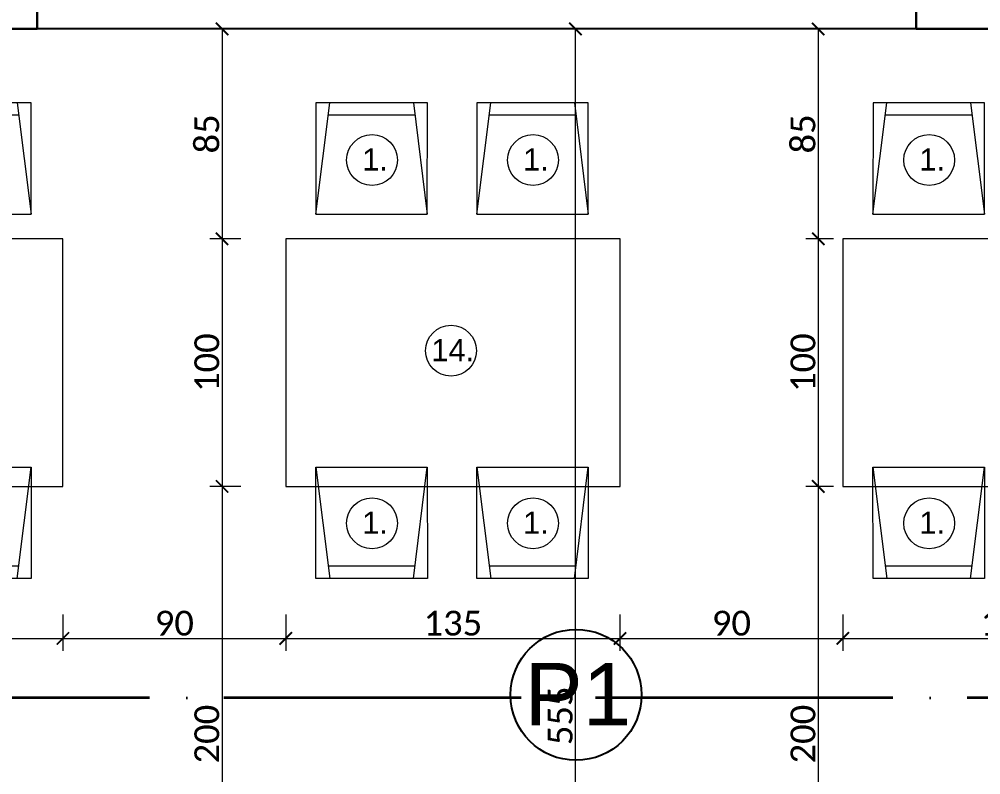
# Model space of a CAD drawing. Header units: centimetres. Extents: x -26724 to 60145, y -23645 to 6771.
# Drawn here: x -18747.3 to -18359, y -976.6 to -671.3 of the extents above; entities that cross this region are included whole.
import ezdxf

# ---------------------------------------------------------------- set-up
doc = ezdxf.new("R2010")
doc.units = ezdxf.units.CM
doc.linetypes.add('ACAD_ISO04W100', pattern=[30, 24, -3, 0, -3])
doc.linetypes.add('AUSGEZOGEN', pattern=[0])
for name, color, linetype, lineweight in [('4.KOTE', 88, 'Continuous', 15), ('namestaj', 8, 'Continuous', 9), ('namjestaj', 150, 'Continuous', 5), ('zid', 7, 'Continuous', 40)]:
    doc.layers.add(name, color=color, linetype=linetype, lineweight=lineweight)
doc.layers.add('IZGLED 2', color=253, linetype='Continuous', lineweight=9, true_color=0x828282)
doc.layers.add('pozicije', color=7, linetype='Continuous')
doc.styles.add('0.12', font='arial.ttf', dxfattribs={"height": 0.12})
doc.styles.add('0.15', font='arial.ttf', dxfattribs={"height": 0.15})
doc.styles.get("Standard").update_dxf_attribs({"font": 'calibri.ttf'})
doc.dimstyles.new('ja 1 50', dxfattribs={"dimtxt": 10, "dimasz": 5, "dimexe": 5, "dimexo": 5, "dimgap": 1, "dimtad": 1, "dimdec": 0, "dimtxsty": 'Standard', "dimblk": 'ARCHTICK', "dimcen": 2.5, "dimclrd": 256, "dimclrt": 7, "dimadec": 0, "dimazin": 0, "dimtfac": 1, "dimtdec": 0, "dimtix": 1, "dimtmove": 1, "dimatfit": 3, "dimldrblk": 'ARCHTICK', "dimfxl": 10, "dimfxlon": 1, "dimlwd": 0, "dimlwe": 9, "dimarcsym": 0})

# ---------------------------------------------------------------- blocks, each defined once
blk = doc.blocks.new('gtttt')
at = {"layer": 'namjestaj', "linetype": 'AUSGEZOGEN', "transparency": 33554687}
for p, q in [((2077.43, 2784.08, 13.5), (2083.07, 2829.08, 13.5)), ((2077.45, 2829.08, 13.5), (2077.43, 2784.08, 13.5)), ((2122.45, 2829.06, 13.5), (2077.45, 2829.08, 13.5)), ((2077.45, 2829.08, 13.5), (2077.45, 2829.08, 13.5)), ((2116.82, 2829.07, 13.5), (2122.43, 2784.06, 13.5)), ((2122.43, 2784.06, 13.5), (2122.45, 2829.06, 13.5)), ((2142.43, 2784.08, 13.5), (2148.07, 2829.08, 13.5)), ((2142.45, 2829.08, 13.5), (2142.43, 2784.08, 13.5)), ((2187.45, 2829.06, 13.5), (2142.45, 2829.08, 13.5)), ((2142.45, 2829.08, 13.5), (2142.45, 2829.08, 13.5)), ((2181.82, 2829.07, 13.5), (2187.43, 2784.06, 13.5)), ((2187.43, 2784.06, 13.5), (2187.45, 2829.06, 13.5)), ((2117.45, 2824.07, 13.5), (2082.45, 2824.08, 13.5)), ((2182.45, 2824.07, 13.5), (2147.45, 2824.08, 13.5)), ((2077.43, 2784.08, 13.5), (2122.43, 2784.06, 13.5)), ((2142.43, 2784.08, 13.5), (2187.43, 2784.06, 13.5)), ((2077.43, 2681.84, 13.5), (2122.43, 2681.86, 13.5)), ((2077.43, 2681.84, 13.5), (2083.07, 2636.84, 13.5)), ((2077.45, 2636.84, 13.5), (2077.43, 2681.84, 13.5)), ((2116.82, 2636.86, 13.5), (2122.43, 2681.86, 13.5)), ((2122.43, 2681.86, 13.5), (2122.45, 2636.86, 13.5)), ((2142.43, 2681.84, 13.5), (2187.43, 2681.86, 13.5)), ((2142.43, 2681.84, 13.5), (2148.07, 2636.84, 13.5)), ((2142.45, 2636.84, 13.5), (2142.43, 2681.84, 13.5)), ((2181.82, 2636.86, 13.5), (2187.43, 2681.86, 13.5)), ((2187.43, 2681.86, 13.5), (2187.45, 2636.86, 13.5)), ((2117.45, 2641.86, 13.5), (2082.45, 2641.84, 13.5)), ((2182.45, 2641.86, 13.5), (2147.45, 2641.84, 13.5)), ((2122.45, 2636.86, 13.5), (2077.45, 2636.84, 13.5)), ((2077.45, 2636.84, 13.5), (2077.45, 2636.84, 13.5)), ((2187.45, 2636.86, 13.5), (2142.45, 2636.84, 13.5)), ((2142.45, 2636.84, 13.5), (2142.45, 2636.84, 13.5))]:
    blk.add_line(p, q, dxfattribs=at)
at = {"layer": 'namjestaj', "elevation": 13.5}
blk.add_lwpolyline([(2200.26, 2674.08), (2200.26, 2774.08), (2065.26, 2774.08), (2065.26, 2674.08), (2200.26, 2674.08)], dxfattribs=at)
blk = doc.blocks.new('hzzzhhh')
at = {"layer": 'namjestaj', "linetype": 'AUSGEZOGEN', "transparency": 33554687}
for p, q in [((1852.43, 2784.08, 13.5), (1858.07, 2829.08, 13.5)), ((1852.45, 2829.08, 13.5), (1852.43, 2784.08, 13.5)), ((1897.45, 2829.06, 13.5), (1852.45, 2829.08, 13.5)), ((1852.45, 2829.08, 13.5), (1852.45, 2829.08, 13.5)), ((1891.82, 2829.07, 13.5), (1897.43, 2784.06, 13.5)), ((1897.43, 2784.06, 13.5), (1897.45, 2829.06, 13.5)), ((1917.43, 2784.08, 13.5), (1923.07, 2829.08, 13.5)), ((1917.45, 2829.08, 13.5), (1917.43, 2784.08, 13.5)), ((1962.45, 2829.06, 13.5), (1917.45, 2829.08, 13.5)), ((1917.45, 2829.08, 13.5), (1917.45, 2829.08, 13.5)), ((1956.82, 2829.07, 13.5), (1962.43, 2784.06, 13.5)), ((1962.43, 2784.06, 13.5), (1962.45, 2829.06, 13.5)), ((1892.45, 2824.07, 13.5), (1857.45, 2824.08, 13.5)), ((1957.45, 2824.07, 13.5), (1922.45, 2824.08, 13.5)), ((1852.43, 2784.08, 13.5), (1897.43, 2784.06, 13.5)), ((1917.43, 2784.08, 13.5), (1962.43, 2784.06, 13.5)), ((1852.43, 2681.84, 13.5), (1897.43, 2681.86, 13.5)), ((1852.43, 2681.84, 13.5), (1858.07, 2636.84, 13.5)), ((1852.45, 2636.84, 13.5), (1852.43, 2681.84, 13.5)), ((1891.82, 2636.86, 13.5), (1897.43, 2681.86, 13.5)), ((1897.43, 2681.86, 13.5), (1897.45, 2636.86, 13.5)), ((1917.43, 2681.84, 13.5), (1962.43, 2681.86, 13.5)), ((1917.43, 2681.84, 13.5), (1923.07, 2636.84, 13.5)), ((1917.45, 2636.84, 13.5), (1917.43, 2681.84, 13.5)), ((1956.82, 2636.86, 13.5), (1962.43, 2681.86, 13.5)), ((1962.43, 2681.86, 13.5), (1962.45, 2636.86, 13.5)), ((1892.45, 2641.86, 13.5), (1857.45, 2641.84, 13.5)), ((1957.45, 2641.86, 13.5), (1922.45, 2641.84, 13.5)), ((1897.45, 2636.86, 13.5), (1852.45, 2636.84, 13.5)), ((1852.45, 2636.84, 13.5), (1852.45, 2636.84, 13.5)), ((1962.45, 2636.86, 13.5), (1917.45, 2636.84, 13.5)), ((1917.45, 2636.84, 13.5), (1917.45, 2636.84, 13.5))]:
    blk.add_line(p, q, dxfattribs=at)
at = {"layer": 'namjestaj', "elevation": 13.5}
blk.add_lwpolyline([(1975.26, 2674.08), (1975.26, 2774.08), (1840.26, 2774.08), (1840.26, 2674.08), (1975.26, 2674.08)], dxfattribs=at)
blk = doc.blocks.new('_ArchTick')
at = {"color": 0, "linetype": 'ByBlock', "const_width": 0.15}
blk.add_lwpolyline([(-0.5, -0.5), (0.5, 0.5)], dxfattribs=at)
blk = doc.blocks.new('*D2454')
at = {"layer": '4.KOTE', "color": 0, "lineweight": 9, "transparency": 16777216}
for p, q in [((-18864.67, -911.8), (-18864.67, -926.5)), ((-18729.67, -911.8), (-18729.67, -926.5))]:
    blk.add_line(p, q, dxfattribs=at)
at = {"layer": '4.KOTE', "lineweight": 0, "transparency": 16777216}
blk.add_line((-18864.67, -921.5), (-18729.67, -921.5), dxfattribs=at)
at = {"layer": 'Defpoints', "color": 0, "transparency": 16777216}
for p in [(-18864.67, -860.07, 13.5), (-18729.67, -860.07, 13.5), (-18729.67, -921.5)]:
    blk.add_point(p, dxfattribs=at)
at = {"layer": '4.KOTE', "lineweight": 0, "transparency": 16777216, "xscale": 5, "yscale": 5, "zscale": 5, "rotation": 180}
blk.add_blockref('_ArchTick', (-18864.67, -921.5), dxfattribs=at)
at = {"layer": '4.KOTE', "lineweight": 0, "transparency": 16777216, "xscale": 5, "yscale": 5, "zscale": 5}
blk.add_blockref('_ArchTick', (-18729.67, -921.5), dxfattribs=at)
at = {"layer": '4.KOTE', "color": 7, "transparency": 16777216, "insert": (-18797.17, -915.37), "char_height": 10, "attachment_point": 5}
blk.add_mtext('135', dxfattribs=at)
blk = doc.blocks.new('*D2455')
at = {"layer": '4.KOTE', "color": 0, "lineweight": 9, "transparency": 16777216}
for p, q in [((-18729.67, -911.8), (-18729.67, -926.5)), ((-18639.67, -911.8), (-18639.67, -926.5))]:
    blk.add_line(p, q, dxfattribs=at)
at = {"layer": '4.KOTE', "lineweight": 0, "transparency": 16777216}
blk.add_line((-18729.67, -921.5), (-18639.67, -921.5), dxfattribs=at)
at = {"layer": 'Defpoints', "color": 0, "transparency": 16777216}
for p in [(-18729.67, -860.07, 13.5), (-18639.67, -860.07, 13.5), (-18639.67, -921.5)]:
    blk.add_point(p, dxfattribs=at)
at = {"layer": '4.KOTE', "lineweight": 0, "transparency": 16777216, "xscale": 5, "yscale": 5, "zscale": 5, "rotation": 180}
blk.add_blockref('_ArchTick', (-18729.67, -921.5), dxfattribs=at)
at = {"layer": '4.KOTE', "lineweight": 0, "transparency": 16777216, "xscale": 5, "yscale": 5, "zscale": 5}
blk.add_blockref('_ArchTick', (-18639.67, -921.5), dxfattribs=at)
at = {"layer": '4.KOTE', "color": 7, "transparency": 16777216, "insert": (-18684.67, -915.37), "char_height": 10, "attachment_point": 5}
blk.add_mtext('90', dxfattribs=at)
blk = doc.blocks.new('*D2456')
at = {"layer": '4.KOTE', "color": 0, "lineweight": 9, "transparency": 16777216}
for p, q in [((-18639.67, -911.8), (-18639.67, -926.5)), ((-18504.67, -911.8), (-18504.67, -926.5))]:
    blk.add_line(p, q, dxfattribs=at)
at = {"layer": '4.KOTE', "lineweight": 0, "transparency": 16777216}
blk.add_line((-18639.67, -921.5), (-18504.67, -921.5), dxfattribs=at)
at = {"layer": 'Defpoints', "color": 0, "transparency": 16777216}
for p in [(-18639.67, -860.07, 13.5), (-18504.67, -860.07, 13.5), (-18504.67, -921.5)]:
    blk.add_point(p, dxfattribs=at)
at = {"layer": '4.KOTE', "lineweight": 0, "transparency": 16777216, "xscale": 5, "yscale": 5, "zscale": 5, "rotation": 180}
blk.add_blockref('_ArchTick', (-18639.67, -921.5), dxfattribs=at)
at = {"layer": '4.KOTE', "lineweight": 0, "transparency": 16777216, "xscale": 5, "yscale": 5, "zscale": 5}
blk.add_blockref('_ArchTick', (-18504.67, -921.5), dxfattribs=at)
at = {"layer": '4.KOTE', "color": 7, "transparency": 16777216, "insert": (-18572.17, -915.37), "char_height": 10, "attachment_point": 5}
blk.add_mtext('135', dxfattribs=at)
blk = doc.blocks.new('*D2457')
at = {"layer": '4.KOTE', "color": 0, "lineweight": 9, "transparency": 16777216}
for p, q in [((-18504.67, -911.8), (-18504.67, -926.5)), ((-18414.67, -911.8), (-18414.67, -926.5))]:
    blk.add_line(p, q, dxfattribs=at)
at = {"layer": '4.KOTE', "lineweight": 0, "transparency": 16777216}
blk.add_line((-18504.67, -921.5), (-18414.67, -921.5), dxfattribs=at)
at = {"layer": 'Defpoints', "color": 0, "transparency": 16777216}
for p in [(-18504.67, -860.07, 13.5), (-18414.67, -860.07, 13.5), (-18414.67, -921.5)]:
    blk.add_point(p, dxfattribs=at)
at = {"layer": '4.KOTE', "lineweight": 0, "transparency": 16777216, "xscale": 5, "yscale": 5, "zscale": 5, "rotation": 180}
blk.add_blockref('_ArchTick', (-18504.67, -921.5), dxfattribs=at)
at = {"layer": '4.KOTE', "lineweight": 0, "transparency": 16777216, "xscale": 5, "yscale": 5, "zscale": 5}
blk.add_blockref('_ArchTick', (-18414.67, -921.5), dxfattribs=at)
at = {"layer": '4.KOTE', "color": 7, "transparency": 16777216, "insert": (-18459.67, -915.37), "char_height": 10, "attachment_point": 5}
blk.add_mtext('90', dxfattribs=at)
blk = doc.blocks.new('*D2458')
at = {"layer": '4.KOTE', "color": 0, "lineweight": 9, "transparency": 16777216}
for p, q in [((-18414.67, -911.8), (-18414.67, -926.5)), ((-18279.67, -911.8), (-18279.67, -926.5))]:
    blk.add_line(p, q, dxfattribs=at)
at = {"layer": '4.KOTE', "lineweight": 0, "transparency": 16777216}
blk.add_line((-18414.67, -921.5), (-18279.67, -921.5), dxfattribs=at)
at = {"layer": 'Defpoints', "color": 0, "transparency": 16777216}
for p in [(-18414.67, -860.07, 13.5), (-18279.67, -860.07, 13.5), (-18279.67, -921.5)]:
    blk.add_point(p, dxfattribs=at)
at = {"layer": '4.KOTE', "lineweight": 0, "transparency": 16777216, "xscale": 5, "yscale": 5, "zscale": 5, "rotation": 180}
blk.add_blockref('_ArchTick', (-18414.67, -921.5), dxfattribs=at)
at = {"layer": '4.KOTE', "lineweight": 0, "transparency": 16777216, "xscale": 5, "yscale": 5, "zscale": 5}
blk.add_blockref('_ArchTick', (-18279.67, -921.5), dxfattribs=at)
at = {"layer": '4.KOTE', "color": 7, "transparency": 16777216, "insert": (-18347.17, -915.37), "char_height": 10, "attachment_point": 5}
blk.add_mtext('135', dxfattribs=at)
blk = doc.blocks.new('*D2436')
at = {"layer": '4.KOTE', "color": 0, "lineweight": 9, "transparency": 16777216}
for p, q in [((-18673.55, -675.26), (-18660.39, -675.26)), ((-18657.86, -760.07), (-18670.39, -760.07))]:
    blk.add_line(p, q, dxfattribs=at)
at = {"layer": '4.KOTE', "lineweight": 0, "transparency": 16777216}
blk.add_line((-18665.39, -675.26), (-18665.39, -760.07), dxfattribs=at)
at = {"layer": 'Defpoints', "color": 0, "transparency": 16777216}
for p in [(-18685.06, -675.26, 13.5), (-18665.39, -760.07), (-18649.89, -760.07, 13.5)]:
    blk.add_point(p, dxfattribs=at)
at = {"layer": '4.KOTE', "lineweight": 0, "transparency": 16777216, "xscale": 5, "yscale": 5, "zscale": 5}
for p, rotation in [((-18665.39, -675.26), 90), ((-18665.39, -760.07), 270)]:
    blk.add_blockref('_ArchTick', p, dxfattribs=dict(at, rotation=rotation))
at = {"layer": '4.KOTE', "color": 7, "transparency": 16777216, "insert": (-18671.51, -717.66), "char_height": 10, "attachment_point": 5, "rotation": 90}
blk.add_mtext('85', dxfattribs=at)
blk = doc.blocks.new('*D2437')
at = {"layer": '4.KOTE', "color": 0, "lineweight": 9, "transparency": 16777216}
for p, q in [((-18657.86, -760.07), (-18670.39, -760.07)), ((-18657.86, -860.07), (-18670.39, -860.07))]:
    blk.add_line(p, q, dxfattribs=at)
at = {"layer": '4.KOTE', "lineweight": 0, "transparency": 16777216}
blk.add_line((-18665.39, -760.07), (-18665.39, -860.07), dxfattribs=at)
at = {"layer": 'Defpoints', "color": 0, "transparency": 16777216}
for p in [(-18649.89, -760.07, 13.5), (-18665.39, -860.07), (-18649.89, -860.07, 13.5)]:
    blk.add_point(p, dxfattribs=at)
at = {"layer": '4.KOTE', "lineweight": 0, "transparency": 16777216, "xscale": 5, "yscale": 5, "zscale": 5}
for p, rotation in [((-18665.39, -760.07), 90), ((-18665.39, -860.07), 270)]:
    blk.add_blockref('_ArchTick', p, dxfattribs=dict(at, rotation=rotation))
at = {"layer": '4.KOTE', "color": 7, "transparency": 16777216, "insert": (-18671.51, -810.07), "char_height": 10, "attachment_point": 5, "rotation": 90}
blk.add_mtext('100', dxfattribs=at)
blk = doc.blocks.new('*D2438')
at = {"layer": '4.KOTE', "color": 0, "lineweight": 9, "transparency": 16777216}
for p, q in [((-18657.86, -860.07), (-18670.39, -860.07)), ((-18657.79, -1060.24), (-18670.39, -1060.24))]:
    blk.add_line(p, q, dxfattribs=at)
at = {"layer": '4.KOTE', "lineweight": 0, "transparency": 16777216}
blk.add_line((-18665.39, -860.07), (-18665.39, -1060.24), dxfattribs=at)
at = {"layer": 'Defpoints', "color": 0, "transparency": 16777216}
for p in [(-18649.89, -860.07, 13.5), (-18665.39, -1060.24), (-18649.48, -1060.24, 13.5)]:
    blk.add_point(p, dxfattribs=at)
at = {"layer": '4.KOTE', "lineweight": 0, "transparency": 16777216, "xscale": 5, "yscale": 5, "zscale": 5}
for p, rotation in [((-18665.39, -860.07), 90), ((-18665.39, -1060.24), 270)]:
    blk.add_blockref('_ArchTick', p, dxfattribs=dict(at, rotation=rotation))
at = {"layer": '4.KOTE', "color": 7, "transparency": 16777216, "insert": (-18671.51, -960.15), "char_height": 10, "attachment_point": 5, "rotation": 90}
blk.add_mtext('200', dxfattribs=at)
blk = doc.blocks.new('*D2493')
at = {"layer": '4.KOTE', "color": 0, "lineweight": 9, "transparency": 16777216}
for p, q in [((-18415.25, -675.26), (-18429.6, -675.26)), ((-18418.48, -760.07), (-18429.6, -760.07))]:
    blk.add_line(p, q, dxfattribs=at)
at = {"layer": '4.KOTE', "lineweight": 0, "transparency": 16777216}
blk.add_line((-18424.6, -675.26), (-18424.6, -760.07), dxfattribs=at)
at = {"layer": 'Defpoints', "color": 0, "transparency": 16777216}
for p in [(-18385.07, -675.26, 13.5), (-18424.6, -760.07), (-18414.67, -760.07, 13.5)]:
    blk.add_point(p, dxfattribs=at)
at = {"layer": '4.KOTE', "lineweight": 0, "transparency": 16777216, "xscale": 5, "yscale": 5, "zscale": 5}
for p, rotation in [((-18424.6, -675.26), 90), ((-18424.6, -760.07), 270)]:
    blk.add_blockref('_ArchTick', p, dxfattribs=dict(at, rotation=rotation))
at = {"layer": '4.KOTE', "color": 7, "transparency": 16777216, "insert": (-18430.73, -717.66), "char_height": 10, "attachment_point": 5, "rotation": 90}
blk.add_mtext('85', dxfattribs=at)
blk = doc.blocks.new('*D2494')
at = {"layer": '4.KOTE', "color": 0, "lineweight": 9, "transparency": 16777216}
for p, q in [((-18418.48, -760.07), (-18429.6, -760.07)), ((-18418.48, -860.07), (-18429.6, -860.07))]:
    blk.add_line(p, q, dxfattribs=at)
at = {"layer": '4.KOTE', "lineweight": 0, "transparency": 16777216}
blk.add_line((-18424.6, -760.07), (-18424.6, -860.07), dxfattribs=at)
at = {"layer": 'Defpoints', "color": 0, "transparency": 16777216}
for p in [(-18414.67, -760.07, 13.5), (-18424.6, -860.07), (-18414.67, -860.07, 13.5)]:
    blk.add_point(p, dxfattribs=at)
at = {"layer": '4.KOTE', "lineweight": 0, "transparency": 16777216, "xscale": 5, "yscale": 5, "zscale": 5}
for p, rotation in [((-18424.6, -760.07), 90), ((-18424.6, -860.07), 270)]:
    blk.add_blockref('_ArchTick', p, dxfattribs=dict(at, rotation=rotation))
at = {"layer": '4.KOTE', "color": 7, "transparency": 16777216, "insert": (-18430.73, -810.07), "char_height": 10, "attachment_point": 5, "rotation": 90}
blk.add_mtext('100', dxfattribs=at)
blk = doc.blocks.new('*D2495')
at = {"layer": '4.KOTE', "color": 0, "lineweight": 9, "transparency": 16777216}
for p, q in [((-18418.48, -860.07), (-18429.6, -860.07)), ((-18415.96, -1060.24), (-18429.6, -1060.24))]:
    blk.add_line(p, q, dxfattribs=at)
at = {"layer": '4.KOTE', "lineweight": 0, "transparency": 16777216}
blk.add_line((-18424.6, -860.07), (-18424.6, -1060.24), dxfattribs=at)
at = {"layer": 'Defpoints', "color": 0, "transparency": 16777216}
for p in [(-18414.67, -860.07, 13.5), (-18424.6, -1060.24), (-18400.07, -1060.24, 13.5)]:
    blk.add_point(p, dxfattribs=at)
at = {"layer": '4.KOTE', "lineweight": 0, "transparency": 16777216, "xscale": 5, "yscale": 5, "zscale": 5}
for p, rotation in [((-18424.6, -860.07), 90), ((-18424.6, -1060.24), 270)]:
    blk.add_blockref('_ArchTick', p, dxfattribs=dict(at, rotation=rotation))
at = {"layer": '4.KOTE', "color": 7, "transparency": 16777216, "insert": (-18430.73, -960.15), "char_height": 10, "attachment_point": 5, "rotation": 90}
blk.add_mtext('200', dxfattribs=at)
blk = doc.blocks.new('*D2644')
at = {"layer": '4.KOTE', "color": 0, "lineweight": 9, "transparency": 16777216}
for p, q in [((-18532.65, -675.26), (-18517.7, -675.26)), ((-18532.66, -1230.26), (-18517.7, -1230.26))]:
    blk.add_line(p, q, dxfattribs=at)
at = {"layer": '4.KOTE', "lineweight": 0, "transparency": 16777216}
blk.add_line((-18522.7, -1230.26), (-18522.7, -675.26), dxfattribs=at)
at = {"layer": 'Defpoints', "color": 0, "transparency": 16777216}
for p in [(-18691.9, -675.26, 13.5), (-18522.7, -675.26), (-18710.07, -1230.26, 13.5)]:
    blk.add_point(p, dxfattribs=at)
at = {"layer": '4.KOTE', "lineweight": 0, "transparency": 16777216, "xscale": 5, "yscale": 5, "zscale": 5}
for p, rotation in [((-18522.7, -675.26), 90), ((-18522.7, -1230.26), 270)]:
    blk.add_blockref('_ArchTick', p, dxfattribs=dict(at, rotation=rotation))
at = {"layer": '4.KOTE', "color": 7, "transparency": 16777216, "insert": (-18528.77, -952.76), "char_height": 10, "attachment_point": 5, "rotation": 90}
blk.add_mtext('555', dxfattribs=at)

msp = doc.modelspace()

# ---------------------------------------------------------------- linework, layer by layer
at = {"color": 6}
msp.add_circle((-18522.41, -944.29), 26.45, dxfattribs=at)
at = {"layer": 'IZGLED 2', "lineweight": 25, "ltscale": 12}
msp.add_line((-18385.07, -675.26, 13.5), (-18740.07, -675.26, 13.5), dxfattribs=at)
at = {"layer": 'IZGLED 2', "color": 32, "linetype": 'ACAD_ISO04W100', "lineweight": 35, "ltscale": 5}
msp.add_line((-17794.14, -945.47), (-19646.43, -945.47), dxfattribs=at)
at = {"layer": 'namestaj'}
for centre in [(-18604.8, -728.21), (-18539.8, -728.21), (-18379.8, -728.21), (-18572.92, -805.25, 13.5), (-18604.8, -874.97), (-18539.8, -874.97), (-18379.8, -874.97)]:
    msp.add_circle(centre, 10.27, dxfattribs=at)
at = {"layer": 'zid', "lineweight": 30}
for p, q in [((-18740.07, -675.26, 13.5), (-18740.07, -655.48, 13.5)), ((-18385.07, -675.26, 13.5), (-18385.07, -655.48, 13.5)), ((-18795.07, -675.26, 13.5), (-18740.07, -675.26, 13.5)), ((-18385.07, -675.26, 13.5), (-18045.07, -675.26, 13.5))]:
    msp.add_line(p, q, dxfattribs=at)

# ---------------------------------------------------------------- block references
for name, p in [('hzzzhhh', (-20704.92, -3534.15)), ('hzzzhhh', (-20479.92, -3534.15)), ('gtttt', (-20479.92, -3534.15))]:
    msp.add_blockref(name, p)

# ---------------------------------------------------------------- texts
at = {"layer": 'IZGLED 2', "color": 6, "style": '0.12'}
msp.add_text('P1', height=25.2, dxfattribs=at).set_placement((-18543.2, -956.64, 13.5))
at = {"layer": 'pozicije', "style": '0.15'}
for s, p in [('1.', (-18608.8, -732.45)), ('1.', (-18543.8, -732.45)), ('1.', (-18383.8, -732.45)), ('14.', (-18580.88, -809.49, 13.5)), ('1.', (-18608.8, -879.2)), ('1.', (-18543.8, -879.2)), ('1.', (-18383.8, -879.2))]:
    msp.add_text(s, height=8.93, dxfattribs=at).set_placement(p)

# ---------------------------------------------------------------- dimensions: what is measured, and where the dimension line sits
at = {"layer": '4.KOTE'}
for base, p1, p2, picture, middle in [((-18522.7, -675.26), (-18710.07, -1230.26, 13.5), (-18691.9, -675.26, 13.5), '*D2644', (-18528.77, -952.76)), ((-18665.39, -760.07), (-18685.06, -675.26, 13.5), (-18649.89, -760.07, 13.5), '*D2436', (-18671.51, -717.66)), ((-18424.6, -760.07), (-18385.07, -675.26, 13.5), (-18414.67, -760.07, 13.5), '*D2493', (-18430.73, -717.66)), ((-18665.39, -860.07), (-18649.89, -760.07, 13.5), (-18649.89, -860.07, 13.5), '*D2437', (-18671.51, -810.07)), ((-18424.6, -860.07), (-18414.67, -760.07, 13.5), (-18414.67, -860.07, 13.5), '*D2494', (-18430.73, -810.07)), ((-18665.39, -1060.24), (-18649.89, -860.07, 13.5), (-18649.48, -1060.24, 13.5), '*D2438', (-18671.51, -960.15)), ((-18424.6, -1060.24), (-18414.67, -860.07, 13.5), (-18400.07, -1060.24, 13.5), '*D2495', (-18430.73, -960.15))]:
    dim = msp.add_linear_dim(base=base, p1=p1, p2=p2, angle=90, dimstyle='ja 1 50', dxfattribs=at)
    dim.commit()
    dim.dimension.update_dxf_attribs({"geometry": picture, "text_midpoint": middle})
for base, p1, p2, picture, middle in [((-18729.67, -921.5), (-18864.67, -860.07, 13.5), (-18729.67, -860.07, 13.5), '*D2454', (-18797.17, -915.37)), ((-18639.67, -921.5), (-18729.67, -860.07, 13.5), (-18639.67, -860.07, 13.5), '*D2455', (-18684.67, -915.37)), ((-18504.67, -921.5), (-18639.67, -860.07, 13.5), (-18504.67, -860.07, 13.5), '*D2456', (-18572.17, -915.37)), ((-18414.67, -921.5), (-18504.67, -860.07, 13.5), (-18414.67, -860.07, 13.5), '*D2457', (-18459.67, -915.37)), ((-18279.67, -921.5), (-18414.67, -860.07, 13.5), (-18279.67, -860.07, 13.5), '*D2458', (-18347.17, -915.37))]:
    dim = msp.add_linear_dim(base=base, p1=p1, p2=p2, dimstyle='ja 1 50', dxfattribs=at)
    dim.commit()
    dim.dimension.update_dxf_attribs({"geometry": picture, "text_midpoint": middle})

doc.saveas('drawing.dxf')
